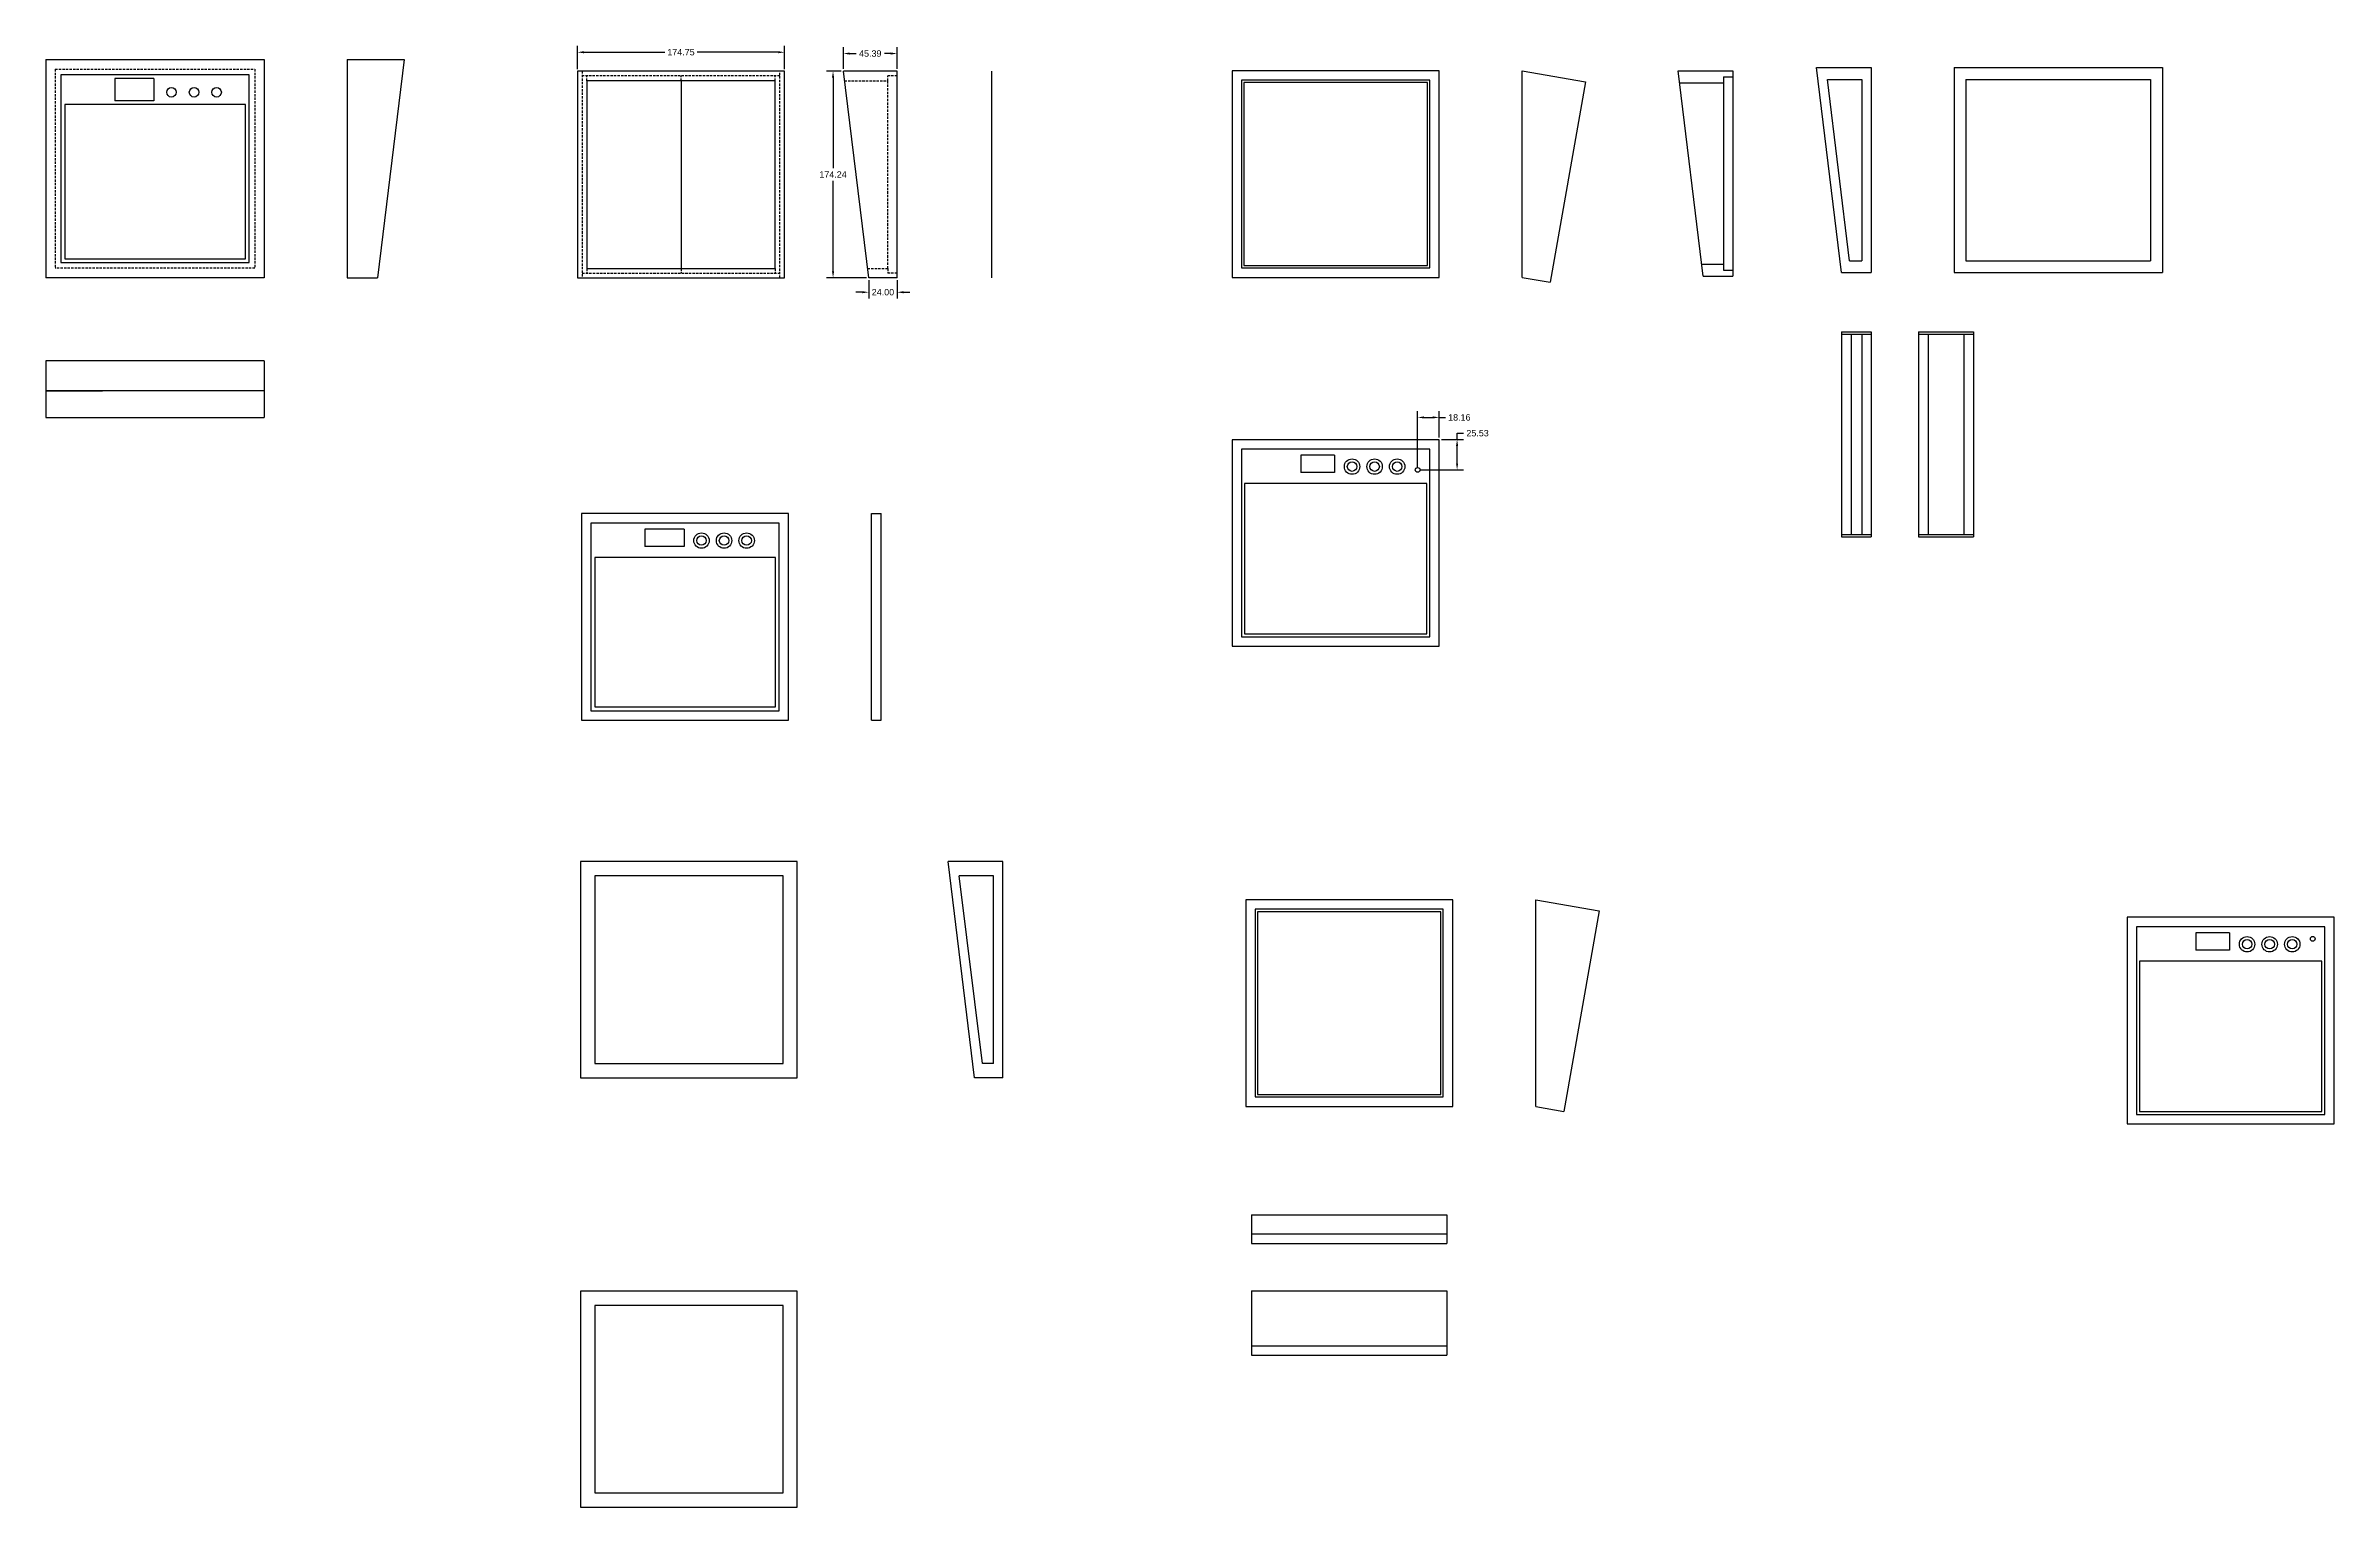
# Model space of a CAD drawing. Header units: millimetres. Extents: x -13 to 1918, y -1050 to 183.
import ezdxf

# ---------------------------------------------------------------- set-up
doc = ezdxf.new("R2010")
doc.units = ezdxf.units.MM
doc.header["$LTSCALE"] = 2
doc.header["$MEASUREMENT"] = 0
doc.linetypes.add('DASHEDX2', pattern=[1.5, 1, -0.5])
for name, color, linetype in [('Dim', 1, 'Continuous'), ('Hidden', 3, 'DASHEDX2'), ('Macropad', 160, 'Continuous'), ('Wood', 7, 'Continuous')]:
    doc.layers.add(name, color=color, linetype=linetype)
doc.styles.get("Standard").update_dxf_attribs({"font": 'arial.ttf'})
doc.dimstyles.new('Copy of Standard', dxfattribs={"dimscale": 30, "dimtxt": 0.18, "dimasz": 0.18, "dimexe": 0.18, "dimexo": 0.0625, "dimgap": 0.09, "dimtad": 0, "dimtih": 1, "dimtoh": 1, "dimzin": 0, "dimdsep": 46, "dimtxsty": 'Standard', "dimcen": 0.09, "dimadec": 0, "dimazin": 0, "dimtfac": 1, "dimtofl": 0, "dimtmove": 0, "dimatfit": 3, "dimfxl": 1, "dimtolj": 1, "dimtzin": 0, "dimarcsym": 0})

# ---------------------------------------------------------------- blocks, each defined once
blk = doc.blocks.new('*D4')
at = {"layer": 'Defpoints', "color": 0, "transparency": 16777216}
for p in [(651.4, 161.3), (660.1, 161.3), (681.5, -12.9)]:
    blk.add_point(p, dxfattribs=at)
at = {"layer": 'Dim', "color": 0, "lineweight": -2, "transparency": 16777216}
for p, q in [((658.2, 161.3), (646, 161.3)), ((651.4, 155.9), (651.4, 79.6)), ((651.4, -7.5), (651.4, 68.8)), ((679.6, -12.9), (646, -12.9))]:
    blk.add_line(p, q, dxfattribs=at)
at = {"layer": 'Dim', "color": 0, "transparency": 16777216}
for points in [[(650.5, 155.9), (652.3, 155.9), (651.4, 161.3)], [(650.5, -7.5), (652.3, -7.5), (651.4, -12.9)]]:
    blk.add_solid(points, dxfattribs=at)
at = {"layer": 'Dim', "color": 0, "transparency": 16777216, "insert": (651.4, 74.2), "char_height": 5.4, "attachment_point": 5}
blk.add_mtext('\\A1;174.24', dxfattribs=at)
blk = doc.blocks.new('*D5')
at = {"layer": 'Defpoints', "color": 0, "transparency": 16777216}
for p in [(610.5, 177.3), (435.8, 161.3), (610.5, 161.3)]:
    blk.add_point(p, dxfattribs=at)
at = {"layer": 'Dim', "color": 0, "lineweight": -2, "transparency": 16777216}
for p, q in [((435.8, 163.1), (435.8, 182.7)), ((441.2, 177.3), (509.5, 177.3)), ((605.1, 177.3), (536.8, 177.3)), ((610.5, 163.1), (610.5, 182.7))]:
    blk.add_line(p, q, dxfattribs=at)
at = {"layer": 'Dim', "color": 0, "transparency": 16777216}
for points in [[(441.2, 178.2), (441.2, 176.4), (435.8, 177.3)], [(605.1, 178.2), (605.1, 176.4), (610.5, 177.3)]]:
    blk.add_solid(points, dxfattribs=at)
at = {"layer": 'Dim', "color": 0, "transparency": 16777216, "insert": (523.1, 177.3), "char_height": 5.4, "attachment_point": 5}
blk.add_mtext('\\A1;174.75', dxfattribs=at)
blk = doc.blocks.new('*D8')
at = {"layer": 'Defpoints', "color": 0, "transparency": 16777216}
for p in [(705.5, 176.2), (660.1, 161.3), (705.5, 161.3)]:
    blk.add_point(p, dxfattribs=at)
at = {"layer": 'Dim', "color": 0, "lineweight": -2, "transparency": 16777216}
for p, q in [((660.1, 163.2), (660.1, 181.6)), ((665.5, 176.2), (670.9, 176.2)), ((700.1, 176.2), (694.7, 176.2)), ((705.5, 163.2), (705.5, 181.6))]:
    blk.add_line(p, q, dxfattribs=at)
at = {"layer": 'Dim', "color": 0, "transparency": 16777216}
for points in [[(665.5, 177.1), (665.5, 175.3), (660.1, 176.2)], [(700.1, 177.1), (700.1, 175.3), (705.5, 176.2)]]:
    blk.add_solid(points, dxfattribs=at)
at = {"layer": 'Dim', "color": 0, "transparency": 16777216, "insert": (682.8, 176.2), "char_height": 5.4, "attachment_point": 5}
blk.add_mtext('\\A1;45.39', dxfattribs=at)
blk = doc.blocks.new('*D9')
at = {"layer": 'Defpoints', "color": 0, "transparency": 16777216}
for p in [(681.5, -12.9), (705.5, -12.9), (705.5, -25.1)]:
    blk.add_point(p, dxfattribs=at)
at = {"layer": 'Dim', "color": 0, "lineweight": -2, "transparency": 16777216}
for p, q in [((681.5, -14.8), (681.5, -30.5)), ((705.5, -14.8), (705.5, -30.5)), ((676.1, -25.1), (670.7, -25.1)), ((710.9, -25.1), (716.3, -25.1))]:
    blk.add_line(p, q, dxfattribs=at)
at = {"layer": 'Dim', "color": 0, "transparency": 16777216}
for points in [[(676.1, -24.2), (676.1, -26), (681.5, -25.1)], [(710.9, -24.2), (710.9, -26), (705.5, -25.1)]]:
    blk.add_solid(points, dxfattribs=at)
at = {"layer": 'Dim', "color": 0, "transparency": 16777216, "insert": (693.5, -25.1), "char_height": 5.4, "attachment_point": 5}
blk.add_mtext('\\A1;24.00', dxfattribs=at)
blk = doc.blocks.new('*D13')
at = {"layer": 'Defpoints', "color": 0, "transparency": 16777216}
for p in [(1162.8, -149.4), (1177.9, -149.4), (1144.6, -175)]:
    blk.add_point(p, dxfattribs=at)
at = {"layer": 'Dim', "color": 0, "lineweight": -2, "transparency": 16777216}
for p, q in [((1164.7, -149.4), (1183.3, -149.4)), ((1177.9, -149.4), (1177.9, -144)), ((1177.9, -144), (1183.3, -144)), ((1177.9, -169.6), (1177.9, -154.8)), ((1146.5, -175), (1183.3, -175))]:
    blk.add_line(p, q, dxfattribs=at)
at = {"layer": 'Dim', "color": 0, "transparency": 16777216}
for points in [[(1177, -154.8), (1178.8, -154.8), (1177.9, -149.4)], [(1177, -169.6), (1178.8, -169.6), (1177.9, -175)]]:
    blk.add_solid(points, dxfattribs=at)
at = {"layer": 'Dim', "color": 0, "transparency": 16777216, "insert": (1195.2, -144), "char_height": 5.4, "attachment_point": 5}
blk.add_mtext('\\A1;25.53', dxfattribs=at)
blk = doc.blocks.new('*D14')
at = {"layer": 'Defpoints', "color": 0, "transparency": 16777216}
for p in [(1162.8, -130.7), (1162.8, -149.4), (1144.6, -175)]:
    blk.add_point(p, dxfattribs=at)
at = {"layer": 'Dim', "color": 0, "lineweight": -2, "transparency": 16777216}
for p, q in [((1144.6, -173.1), (1144.6, -125.3)), ((1150, -130.7), (1157.4, -130.7)), ((1162.8, -147.6), (1162.8, -125.3)), ((1162.8, -130.7), (1168.2, -130.7))]:
    blk.add_line(p, q, dxfattribs=at)
at = {"layer": 'Dim', "color": 0, "transparency": 16777216}
for points in [[(1150, -129.8), (1150, -131.6), (1144.6, -130.7)], [(1157.4, -129.8), (1157.4, -131.6), (1162.8, -130.7)]]:
    blk.add_solid(points, dxfattribs=at)
at = {"layer": 'Dim', "color": 0, "transparency": 16777216, "insert": (1179.8, -130.7), "char_height": 5.4, "attachment_point": 5}
blk.add_mtext('\\A1;18.16', dxfattribs=at)

msp = doc.modelspace()

# ---------------------------------------------------------------- linework, layer by layer
at = {"layer": 'Hidden'}
for p, q in [((-4.822, 163.064), (-4.822, -4.822)), ((-4.822, 163.064), (163.572, 163.064)), ((163.572, 163.064), (163.572, -4.822)), ((439.75, 161.261), (439.75, -12.981)), ((606.5, 157.261), (439.75, 157.261)), ((443.75, 153.261), (443.75, 157.261)), ((523.125, 153.261), (523.125, 157.261)), ((602.5, 153.261), (602.5, 157.261)), ((606.5, -12.981), (606.5, 161.261)), ((697.5, 153.261), (697.5, 157.293)), ((705.5, 157.293), (697.5, 157.293)), ((661.092, 153.261), (697.5, 153.261)), ((697.5, -4.981), (697.5, 153.261)), ((163.572, -4.822), (-4.822, -4.822)), ((439.75, -8.981), (606.5, -8.981)), ((443.75, -4.981), (443.75, -8.981)), ((523.125, -4.981), (523.125, -8.981)), ((602.5, -4.981), (602.5, -8.981)), ((680.522, -4.981), (697.5, -4.981)), ((697.5, -4.981), (697.5, -8.949)), ((705.5, -8.949), (697.5, -8.949))]:
    msp.add_line(p, q, dxfattribs=at)
at = {"layer": 'Macropad'}
for p, q in [((158.75, 158.242), (0, 158.242)), ((0, 158.242), (0, 0)), ((158.75, 0), (158.75, 158.242)), ((1154.804, 153.697), (996.054, 153.697)), ((996.054, 153.697), (996.054, -4.545)), ((1154.804, -4.545), (1154.804, 153.697)), ((0, 0), (158.75, 0)), ((996.054, -4.545), (1154.804, -4.545)), ((996.054, -157.448), (996.054, -315.69)), ((1154.804, -157.448), (996.054, -157.448)), ((996.054, -157.448), (996.054, -315.69)), ((1154.804, -315.69), (1154.804, -157.448)), ((605.925, -219.824), (447.175, -219.824)), ((447.175, -219.824), (447.175, -378.066)), ((605.925, -378.066), (605.925, -219.824)), ((996.054, -315.69), (1154.804, -315.69)), ((447.175, -378.066), (605.925, -378.066)), ((609.203, -517.28), (450.453, -517.28)), ((450.453, -517.28), (450.453, -675.522)), ((609.203, -675.522), (609.203, -517.28)), ((1166.284, -545.523), (1007.534, -545.523)), ((1007.534, -545.523), (1007.534, -703.765)), ((1166.284, -703.765), (1166.284, -545.523)), ((1909.947, -560.266), (1751.197, -560.266)), ((1751.197, -560.266), (1751.197, -718.508)), ((1751.197, -560.266), (1751.197, -718.508)), ((1909.947, -718.508), (1909.947, -560.266)), ((450.453, -675.522), (609.203, -675.522)), ((1007.534, -703.765), (1166.284, -703.765)), ((1751.197, -718.508), (1909.947, -718.508))]:
    msp.add_line(p, q, dxfattribs=at)
at = {"layer": 'Wood'}
for p, q in [((-12.822, 171.064), (-12.822, -12.822)), ((-12.822, 171.064), (171.572, 171.064)), ((78.486, 155.064), (45.342, 155.064)), ((45.342, 155.064), (45.342, 136.452)), ((78.486, 155.064), (78.486, 136.452)), ((171.572, 171.064), (171.572, -12.822)), ((241.572, 171.064), (241.572, -12.822)), ((241.572, 171.064), (289.542, 171.064)), ((289.542, 171.064), (266.964, -12.822)), ((610.5, 161.261), (435.75, 161.261)), ((435.75, 161.261), (435.75, -12.981)), ((610.5, -12.981), (610.5, 161.261)), ((681.5, -12.949), (660.106, 161.293)), ((705.5, 161.293), (660.106, 161.293)), ((705.5, -12.949), (705.5, 161.293)), ((785.5, -12.949), (785.5, 161.293)), ((1162.804, 161.697), (988.054, 161.697)), ((988.054, 161.697), (988.054, -12.545)), ((1162.804, -12.545), (1162.804, 161.697)), ((1232.804, -12.545), (1232.804, 161.697)), ((1232.804, 161.697), (1286.237, 152.275)), ((1385.602, -11.43), (1364.368, 161.514)), ((1364.368, 161.514), (1410.602, 161.514)), ((1402.602, 156.514), (1410.602, 156.514)), ((1402.602, 156.514), (1402.602, -6.43)), ((1410.602, 161.514), (1410.602, -11.43)), ((1502.254, -8.523), (1481.019, 164.42)), ((1481.019, 164.42), (1527.254, 164.42)), ((1527.254, 164.42), (1527.254, -8.523)), ((1597.254, 164.42), (1597.254, -8.523)), ((1597.254, 164.42), (1773.004, 164.42)), ((1773.004, 164.42), (1773.004, -8.523)), ((78.486, 136.452), (45.342, 136.452)), ((602.5, 153.261), (443.75, 153.261)), ((443.75, 153.261), (443.75, -4.981)), ((523.125, 153.261), (523.125, -4.981)), ((602.5, -4.981), (602.5, 153.261)), ((1152.804, 151.697), (998.054, 151.697)), ((998.054, 151.697), (998.054, -2.545)), ((1152.804, -2.545), (1152.804, 151.697)), ((1286.237, 152.275), (1256.44, -16.713)), ((1365.595, 151.514), (1402.602, 151.514)), ((1490.307, 154.42), (1519.254, 154.42)), ((1509.086, 1.477), (1490.307, 154.42)), ((1519.254, 154.42), (1519.254, 1.477)), ((1607.254, 154.42), (1763.004, 154.42)), ((1607.254, 154.42), (1607.254, 1.477)), ((1763.004, 154.42), (1763.004, 1.477)), ((3.178, 133.35), (3.178, 3.178)), ((78.486, 133.35), (3.178, 133.35)), ((155.572, 133.35), (78.486, 133.35)), ((155.572, 3.178), (155.572, 133.35)), ((3.178, 3.178), (155.572, 3.178)), ((1509.086, 1.477), (1519.254, 1.477)), ((1607.254, 1.477), (1763.004, 1.477)), ((171.572, -12.822), (-12.822, -12.822)), ((241.572, -12.822), (266.964, -12.822)), ((435.75, -12.981), (610.5, -12.981)), ((443.75, -4.981), (602.5, -4.981)), ((705.5, -12.949), (681.5, -12.949)), ((988.054, -12.545), (1162.804, -12.545)), ((998.054, -2.545), (1152.804, -2.545)), ((1232.804, -12.545), (1256.44, -16.713)), ((1384.374, -1.43), (1402.602, -1.43)), ((1385.602, -11.43), (1410.602, -11.43)), ((1402.602, -6.43), (1410.602, -6.43)), ((1502.254, -8.523), (1527.254, -8.523)), ((1597.254, -8.523), (1773.004, -8.523)), ((1502.254, -58.523), (1527.254, -58.523)), ((1502.254, -58.523), (1502.254, -231.466)), ((1502.254, -60.523), (1527.254, -60.523)), ((1510.254, -60.523), (1510.254, -229.466)), ((1519.254, -60.523), (1519.254, -229.466)), ((1527.254, -58.523), (1527.254, -231.466)), ((1567.254, -58.523), (1567.254, -231.466)), ((1567.254, -58.523), (1613.489, -58.523)), ((1567.254, -60.523), (1613.489, -60.523)), ((1575.254, -60.523), (1575.254, -229.466)), ((1605.489, -60.523), (1605.489, -229.466)), ((1613.489, -58.523), (1613.489, -231.466)), ((171.572, -82.822), (-12.822, -82.822)), ((-12.822, -82.822), (-12.822, -130.792)), ((171.572, -82.822), (171.572, -130.792)), ((171.572, -108.214), (-12.822, -108.214)), ((-12.822, -108.214), (35.148, -108.214)), ((-12.822, -130.792), (171.572, -130.792)), ((1162.804, -149.448), (988.054, -149.448)), ((988.054, -149.448), (988.054, -323.69)), ((1162.804, -323.69), (1162.804, -149.448)), ((1074.54, -162.626), (1046.096, -162.626)), ((1046.096, -162.626), (1046.096, -177.238)), ((1074.54, -162.626), (1074.54, -177.238)), ((998.554, -186.34), (998.554, -313.19)), ((1152.304, -186.34), (998.554, -186.34)), ((1074.54, -177.238), (1046.096, -177.238)), ((1152.304, -313.19), (1152.304, -186.34)), ((613.925, -211.824), (439.175, -211.824)), ((439.175, -211.824), (439.175, -386.066)), ((613.925, -386.066), (613.925, -211.824)), ((683.925, -386.066), (683.925, -211.824)), ((683.925, -211.824), (691.925, -211.824)), ((691.925, -386.066), (691.925, -211.824)), ((492.517, -225.002), (492.517, -239.614)), ((525.661, -225.002), (492.517, -225.002)), ((525.661, -225.002), (525.661, -239.614)), ((1502.254, -229.466), (1527.254, -229.466)), ((1502.254, -231.466), (1527.254, -231.466)), ((1567.254, -229.466), (1613.489, -229.466)), ((1567.254, -231.466), (1613.489, -231.466)), ((450.353, -248.716), (450.353, -374.888)), ((525.661, -248.716), (450.353, -248.716)), ((525.661, -239.614), (492.517, -239.614)), ((602.747, -248.716), (525.661, -248.716)), ((602.747, -374.888), (602.747, -248.716)), ((988.054, -323.69), (1162.804, -323.69)), ((998.554, -313.19), (1152.304, -313.19)), ((439.175, -386.066), (613.925, -386.066)), ((450.353, -374.888), (602.747, -374.888)), ((683.925, -386.066), (691.925, -386.066)), ((621.203, -505.28), (438.453, -505.28)), ((438.453, -505.28), (438.453, -687.522)), ((621.203, -687.522), (621.203, -505.28)), ((770.785, -687.522), (748.408, -505.28)), ((794.785, -505.28), (748.408, -505.28)), ((777.371, -675.522), (757.942, -517.28)), ((786.785, -517.28), (757.942, -517.28)), ((786.785, -675.522), (786.785, -517.28)), ((794.785, -687.522), (794.785, -505.28)), ((1174.284, -537.523), (999.534, -537.523)), ((999.534, -537.523), (999.534, -711.765)), ((1174.284, -711.765), (1174.284, -537.523)), ((1244.284, -711.765), (1244.284, -537.523)), ((1244.284, -537.523), (1297.717, -546.945)), ((1164.284, -547.523), (1009.534, -547.523)), ((1009.534, -547.523), (1009.534, -701.765)), ((1164.284, -701.765), (1164.284, -547.523)), ((1297.717, -546.945), (1267.92, -715.933)), ((1917.947, -552.266), (1743.197, -552.266)), ((1743.197, -552.266), (1743.197, -726.508)), ((1917.947, -726.508), (1917.947, -552.266)), ((1829.683, -565.444), (1801.239, -565.444)), ((1801.239, -565.444), (1801.239, -580.056)), ((1829.683, -565.444), (1829.683, -580.056)), ((1753.697, -589.158), (1753.697, -716.008)), ((1907.447, -589.158), (1753.697, -589.158)), ((1829.683, -580.056), (1801.239, -580.056)), ((1907.447, -716.008), (1907.447, -589.158)), ((786.785, -675.522), (777.371, -675.522)), ((438.453, -687.522), (621.203, -687.522)), ((794.785, -687.522), (770.785, -687.522)), ((999.534, -711.765), (1174.284, -711.765)), ((1009.534, -701.765), (1164.284, -701.765)), ((1244.284, -711.765), (1267.92, -715.933)), ((1743.197, -726.508), (1917.947, -726.508)), ((1753.697, -716.008), (1907.447, -716.008)), ((1004.534, -803.324), (1169.284, -803.324)), ((1004.534, -803.324), (1004.534, -827.324)), ((1169.284, -803.324), (1169.284, -827.324)), ((1004.534, -819.324), (1169.284, -819.324)), ((1004.534, -827.324), (1169.284, -827.324)), ((621.203, -867.54), (438.453, -867.54)), ((438.453, -867.54), (438.453, -1049.782)), ((621.203, -1049.782), (621.203, -867.54)), ((1004.534, -867.324), (1169.284, -867.324)), ((1004.534, -867.324), (1004.534, -921.581)), ((1169.284, -867.324), (1169.284, -921.581)), ((609.203, -879.54), (450.453, -879.54)), ((450.453, -879.54), (450.453, -1037.782)), ((609.203, -1037.782), (609.203, -879.54)), ((1004.534, -913.581), (1169.284, -913.581)), ((1004.534, -921.581), (1169.284, -921.581)), ((450.453, -1037.782), (609.203, -1037.782)), ((438.453, -1049.782), (621.203, -1049.782))]:
    msp.add_line(p, q, dxfattribs=at)
for centre, radius in [((93.225, 143.51), 4), ((112.275, 143.51), 4), ((131.325, 143.51), 4), ((1089.279, -172.18), 6.5), ((1089.279, -172.18), 4), ((1108.329, -172.18), 6.5), ((1108.329, -172.18), 4), ((1127.379, -172.18), 6.5), ((1127.379, -172.18), 4), ((1144.644, -174.974), 2), ((540.4, -234.556), 6.5), ((540.4, -234.556), 4), ((559.45, -234.556), 6.5), ((559.45, -234.556), 4), ((578.5, -234.556), 6.5), ((578.5, -234.556), 4), ((1844.422, -574.998), 6.5), ((1844.422, -574.998), 4), ((1863.472, -574.998), 6.5), ((1863.472, -574.998), 4), ((1882.522, -574.998), 6.5), ((1882.522, -574.998), 4), ((1899.787, -570.426), 2)]:
    msp.add_circle(centre, radius, dxfattribs=at)

# ---------------------------------------------------------------- dimensions: what is measured, and where the dimension line sits
at = {"layer": 'Dim'}
for base, p1, p2, picture, middle in [((610.5, 177.34), (435.75, 161.261), (610.5, 161.261), '*D5', (523.125, 177.34)), ((705.5, 176.205), (660.106, 161.293), (705.5, 161.293), '*D8', (682.803, 176.205)), ((705.5, -25.125), (681.5, -12.949), (705.5, -12.949), '*D9', (693.5, -25.125)), ((1162.804, -130.745), (1144.644, -174.974), (1162.804, -149.448), '*D14', (1179.759, -130.745))]:
    dim = msp.add_linear_dim(base=base, p1=p1, p2=p2, dimstyle='Copy of Standard', dxfattribs=at)
    dim.commit()
    dim.dimension.update_dxf_attribs({"geometry": picture, "text_midpoint": middle})
for base, p1, p2, picture, middle in [((651.365, 161.293), (681.5, -12.949), (660.106, 161.293), '*D4', (651.365, 74.172)), ((1177.923, -149.448), (1144.644, -174.974), (1162.804, -149.448), '*D13', (1195.181, -144.048))]:
    dim = msp.add_linear_dim(base=base, p1=p1, p2=p2, angle=90, dimstyle='Copy of Standard', dxfattribs=at)
    dim.commit()
    dim.dimension.update_dxf_attribs({"geometry": picture, "text_midpoint": middle})

doc.saveas('drawing.dxf')
